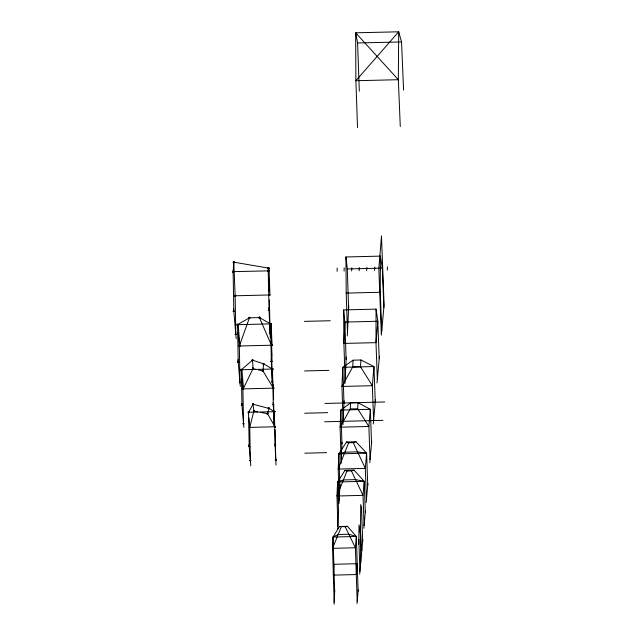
<?xml version="1.0" encoding="UTF-8"?>
<svg xmlns="http://www.w3.org/2000/svg" width="636" height="636" viewBox="0 0 636 636"><rect width="100%" height="100%" fill="white"/><g stroke="black" fill="none" stroke-linecap="round" stroke-linejoin="round"><path stroke-width="0.95" d="M241.934 369.794C241.799 371.384 239.693 368.451 241.926 369.747L243.509 388.882L242.888 388.318L243.548 423.807M268.209 271.54C265.713 268.154 271.167 271.962 268.193 271.031M345.094 380.066L343.909 343.432L343.639 309.923L376.043 309.128L375.995 342.645L377.347 379.271M381.735 330.895L380.28 292.266L380.376 256.125L345.936 256.96L346.199 293.093L347.479 331.738M239.303 345.459L239.343 346.604L239.327 345.658M360.525 531.147L360.692 504.626L361.812 508.315M233.174 271.039L233.142 272.399L233.643 272.2L233.364 271.079L232.426 271.739L233.15 272.367M235.113 295.136C234.549 296.781 236.775 295.549 235.153 295.971M235.161 296.384L234.501 295.955L235.034 296.034M358.76 544.313L359.014 524.859L360.334 533.358M269.314 295.494L269.926 294.953L269.044 268.066L268.479 267.406L268.471 268.408M270.03 323.35C271.405 323.684 271.564 323.589 269.966 323.565M275.579 426.788L275.07 427.32M268.13 268.464C269.052 266.683 266.961 267.756 268.05 268.702M271.54 344.513L272.041 345.276L271.167 323.764M238.15 324.599C237.339 324.471 236.258 324.63 237.586 324.042C239.414 324.63 236.743 326.594 236.974 324.638C240.265 323.311 235.646 327.127 237.856 324.352M239.096 345.594C237.109 347.049 241.672 346.389 239.033 345.674M243.509 388.882C242.205 389.009 242.928 389.486 243.008 389.319C241.251 387.96 244.947 389.502 242.666 388.365M253.78 410.538L253.533 411.5L254.472 411.047L253.851 410.57L253.804 411.635L254.082 410.554M337.096 271.31L337.207 268.05M268.686 268.686C270.205 267.319 266.571 267.374 268.042 268.559M344.068 271.143L344.203 267.883M358.132 591.13L356.311 536.458L347.431 526.322L339.513 526.521L333.026 537.054L332.549 548.351L334.162 602.101M365.287 512.234L364.213 481.309L354.021 470.147L344.974 470.37L337.597 481.977L336.961 496.008L337.891 526.346M367.735 485.244L366.606 453.15L355.969 441.742L346.548 441.98L338.877 453.842L338.185 469.05L339.163 500.524M334.059 604.2L334.727 590.645M337.764 529.057L338.622 511.503M339.02 503.458L339.958 484.417M340.983 463.572L342.041 442.1M342.891 424.872L344.068 400.887M344.911 383.818L346.23 357.019M347.272 335.975L348.759 305.685M351.668 270.96L351.835 267.7M233.118 271.071L233.142 271.644L268.193 270.872L268.352 268.082L233.802 262.167L233.126 271.723L233.825 311.354M341.142 460.4L340.093 427.185L350.261 408.948L350.611 402.898L358.06 402.715L370.335 409.314L371.543 443.22M343.066 421.334L341.945 386.45L352.694 366.94L353.091 360.191L360.962 359.992L373.968 366.543L375.272 402.198M359.117 270.777L359.308 267.518M366.686 270.594L366.908 267.335M370.057 459.677L368.88 426.47L357.647 408.765L358.06 402.715M373.602 420.571L372.338 385.702L360.501 366.749L360.962 359.992M374.564 270.403L374.811 267.144M334.671 591.734L333.026 537.054L338.177 534.502L348.838 534.232L356.311 536.458L355.405 547.771L357.186 601.513M380.423 270.26L380.694 267.001M262.994 371.034L263.582 363.84C260.8 362.568 265.888 366.447 263.455 363.275C262.445 365.994 265.268 363.013 263.55 363.784L252.484 360.159L241.306 369.81C242.125 370.812 241.163 369.898 240.861 369.405C242.562 369.285 241.235 369.834 240.758 369.826M338.559 512.91L337.597 481.977L343.4 479.934L355.572 479.623L364.213 481.309L363.021 495.349L364.07 525.686M339.886 485.944L338.877 453.842L344.903 452.172L357.567 451.854L366.606 453.15L365.318 468.374L366.416 499.84M269.314 295.199L269.918 295.048L269.425 294.46M357.011 603.516L358.235 589.946M359.666 574.173L362.798 539.718M363.832 528.27L365.43 510.692M366.161 502.639L367.886 483.575M369.778 462.698L371.734 441.193M373.292 423.942L375.471 399.933M377.005 383.023L379.438 356.2M387.252 270.093L387.547 266.834M272.017 361.375L270.705 361.447L272.017 361.375L271.167 323.867L270.038 323.74M260.029 317.658L259.432 318.199L259.448 316.943L259.981 317.277L258.844 317.61L259.822 318.056M271.167 323.891L270.642 324.519M252.198 360.58C253.152 361.32 252.786 357.877 252.158 360.644M253.041 368.085C253.518 369.46 251.657 369.031 252.818 368.109M269.044 268.114L268.551 268.591M238.158 324.885L239.987 346.191M273.798 411.5L273.782 411.834M252.102 360.493C251.339 359.881 253.033 359.101 252.556 360.103L252.993 368.649L242.92 389.439L242.888 388.342M253.319 410.983L254.464 411.182L253.343 411.23M258.447 369.921L262.986 370.987L262.859 371.48L263.113 370.414L262.39 370.836L262.827 371.543L263.574 371.138L263.137 370.43L263.01 370.971M274.537 425.953L267.494 413.702C269.696 405.808 269.815 408.439 268.543 407.652C268.996 407.048 268.122 409.346 269.259 408.471M253.041 368.276L253.478 369.007L253.112 368.101L253.001 368.697L255.72 369.285M253.001 368.546L252.89 369.15M248.994 411.524L253.033 404.21L269.219 408.511M253.033 404.21L253.891 411.063L249.725 427.4L274.036 426.796M275.579 426.74L275.102 426.597M271.691 356.112L271.429 344.799L271.977 344.887L271.334 345.618M252.492 360.27L252.627 359.642M269.926 294.929L269.425 294.738M239.995 382.657L239.327 346L249.423 317.825C248.286 316.839 250.592 316.959 249.431 318.413C250.759 317.936 249.24 318.549 248.803 317.714C248.453 317.332 249.71 319.423 249.431 317.801L259.416 317.587L269.656 323.398M348.639 442.783L338.185 469.05L365.318 468.374L353.258 442.672L348.639 442.783L346.548 441.98M346.986 470.998L336.961 496.008L363.021 495.349L351.422 470.886L346.986 470.998L344.974 470.37M341.301 526.815L332.549 548.351L355.405 547.771L345.189 526.719L339.513 526.521M274.529 445.629L275.714 445.598L274.553 445.685M252.349 360.66L253.041 360.405L252.675 359.666M276.342 460.098L275.197 460.122L276.342 460.051M253.239 403.701C252.428 406.197 254.249 402.604 252.993 404.615C254.607 402.143 252.015 405.076 252.508 404.401M249.352 426.979L249.566 427.106M272.931 369.452C272.55 367.64 273.536 369.317 272.534 368.848M233.762 271.826L232.45 271.675L233.086 271.97M272.812 369.516L273.067 369.031L272.606 369.238M350.611 402.898L340.872 410.045L340.093 427.185L368.88 426.47L370.335 409.314L340.872 410.045L341.953 443.96M353.091 360.191L342.82 367.314L341.945 386.45L372.338 385.702L373.968 366.543L342.82 367.314L343.973 402.978M237.562 324.797C237.482 322.969 237.618 326.538 237.53 324.654L249.423 317.825M273.21 387.769L273.925 388.135L273.218 388.723M275.062 427.185L275.515 426.788L275.118 426.931M353.258 442.672L355.969 441.742M271.334 345.42L272.081 345.181L271.453 345.841M351.422 470.886L354.021 470.147M253.12 369.206C254.249 369.126 251.371 368.705 252.834 368.228M273.226 388.596L273.87 388.047L273.472 387.586L273.583 399.782M274.418 412.271L274.935 411.731L274.506 411.524M345.189 526.719L347.431 526.322M275.046 426.327L275.483 426.454L275.102 426.223M274.41 412.255L274.919 411.715L274.41 411.866M249.606 426.859C251.776 428.537 247.666 427.074 249.733 427.567L250.369 460.718M235.018 295.422C233.492 295.621 237.101 295.827 235.264 295.422M270.642 324.098L271.095 324.05L270.006 324.185M271.254 345.022L272.073 345.157M273.146 387.976L273.925 388.119L273.218 388.334M268.138 271.127L268.893 270.793L267.613 271.023M304.421 321.371L330.291 320.743M237.546 324.694L270.507 323.883L270.554 325.863M239.327 346L270.467 345.237M352.694 366.94L360.501 366.749M241.966 405.506L241.243 369.222L241.298 369.731L271.508 369.071M304.565 370.955L328.899 370.351M242.022 378.404L242.904 388.898L272.335 388.175M325.044 403.447L384.764 401.96M350.261 408.948L357.647 408.765M249.193 446.273L248.541 412.335C247.428 411.476 250.107 412.907 248.048 412.009C247.499 413.583 250.179 412.478 248.628 411.794C249.733 411.619 248.43 413.885 248.549 412.287L273.353 411.715M304.692 413.233L327.715 412.661M324.599 421.795L382.864 420.34M304.811 453.19L326.594 452.649M338.877 453.842L366.606 453.15M337.597 481.977L364.213 481.309M333.026 537.054L356.311 536.458M401.547 41.944L398.692 31.8L355.675 32.802L357.591 42.97L401.547 41.944L403.574 90.137M345.936 256.96L347.304 268.956L382.331 268.114L383.842 307.697M233.802 262.167L235.137 295.796L268.273 294.993M346.199 293.093L380.28 292.266M249.686 427.567L249.678 427.122M239.279 346.207L238.214 332.66M273.321 388.365L273.154 384.327M253.12 403.677L252.468 404.297M248.445 412.51L248.334 412.502M253.891 411.063L257.779 411.818M260.696 412.382L267.494 413.702M239.446 345.61L239.931 345.968L239.438 345.658M263.582 363.84L271.675 368.57M268.766 408.177L273.552 411.19M262.986 370.987L272.335 386.513M259.416 317.587L270.666 343.432M240.71 369.993L241.33 370.112M380.376 256.125L382.331 268.114M376.043 309.128L377.816 321.26L379.207 358.736M343.639 309.923L344.879 322.07L346.103 359.555M233.579 308.492L236.187 338.694M238.007 359.682L240.313 386.402M241.791 403.423L243.858 427.336M241.298 369.731L241.624 373.634M249.05 444.421L250.783 465.83M248.986 417.979L249.71 427.336M361.797 550.712L360.246 526.91L360.723 562.55M270.523 324.527L270.499 323.613M271.27 341.238L271.445 345.245M272.526 370.001L272.606 371.909M274.434 413.575L274.593 417.343M268.949 307.633L270.3 337.859M271.246 358.863L272.439 385.607M273.194 402.469L274.259 426.406M275.03 443.61L275.992 465.043M400.275 126.508L398.335 79.715L398.692 31.8L355.874 80.708L357.535 127.518M357.591 42.97L359.324 91.179M361.51 507.329L362.663 541.125M358.831 539.233L359.912 571.486M347.304 268.956L348.615 308.555M268.702 278.648L269.115 291.129M271.453 345.634L271.445 345.117M268.193 270.586L269.084 310.495M270.507 323.66L270.515 324.106M259.424 317.626C259.035 315.337 258.486 319.399 259.409 317.674M275.07 429.705L275.77 460.082M274.434 415.57L275.118 445.629M273.695 404.631L274.108 423.051M272.526 371.026L273.289 404.727M271.803 361.065L272.272 381.862M270.618 328.82L271.357 361.391M269.354 299.922L270.117 333.63M237.562 324.909L238.222 362.21M235.137 295.796L235.821 334.472M267.231 413.869L267.478 414.243L267.995 413.408L267.12 413.297L267.152 414.123L268.058 413.631L267.048 413.996L267.557 413.13L267.231 413.869M233.11 262.127C233.309 263.654 234.581 262.08 233.849 261.515C232.887 262.342 234.239 263.614 234.485 262.096C231.48 261.468 236.012 262.74 233.126 262.119M268.193 408.153L268.726 408.67L268.201 408.097M242.292 388.858L242.308 388.866M233.118 311.354L234.533 311.338L233.142 311.306M262.422 371.13C263.861 372.163 263.455 369.293 262.422 371.13M333.844 564.291L333.351 575.135L356.295 574.547L357.217 563.695L333.844 564.291M344.879 322.07L343.909 343.432L375.995 342.645L377.816 321.26L344.879 322.07M235.137 334.464L236.513 334.457L235.145 334.449M237.562 362.21L238.882 362.194L237.57 362.186M239.351 382.657L240.639 382.641L239.351 382.657M241.338 405.498L242.594 405.49L241.338 405.498M242.944 423.807L244.16 423.791L242.944 423.791M381.481 236.099L378.841 268.567L381.354 335.14L384.096 304.827L381.481 236.099M268.376 310.495L269.783 310.479L268.4 310.447M269.433 333.63L270.801 333.614L269.449 333.59M271.628 381.862L272.916 381.846L271.628 381.862M272.669 404.727L273.917 404.711L272.677 404.711M273.504 423.051L274.72 423.035L273.52 423.012M248.612 446.257L249.789 446.273L248.612 446.257M249.797 460.703L250.95 460.718L249.805 460.687M398.335 79.715L355.874 80.708L355.675 32.802L398.335 79.715M274.49 411.126L274.879 411.444L274.49 411.126"/></g></svg>
